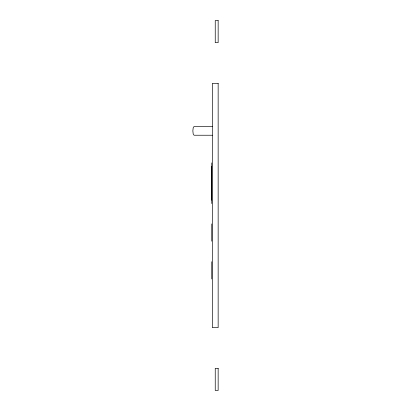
<?xml version="1.0" encoding="UTF-8"?>
<svg xmlns="http://www.w3.org/2000/svg" width="411" height="411" viewBox="0 0 411 411"><rect width="100%" height="100%" fill="white"/><g stroke="black" fill="none" stroke-linecap="round" stroke-linejoin="round"><path stroke-width="0.62" d="M212.333 126.511L194.033 126.511L193.196 127.79L192.851 130.873L193.196 133.955L194.033 135.234L212.333 135.234M211.752 162.89L211.752 203.543M211.752 223.928L211.752 241.185M211.752 261.735L211.752 278.992M211.46 166.25L211.46 200.188M218.149 20.55L215.241 20.55L215.241 42.652L218.149 42.652L218.149 20.55M218.149 83.366L212.333 83.366L212.333 327.639L218.149 327.639L218.149 83.366M218.149 368.348L215.241 368.348L215.241 390.45L218.149 390.45L218.149 368.348"/></g></svg>
